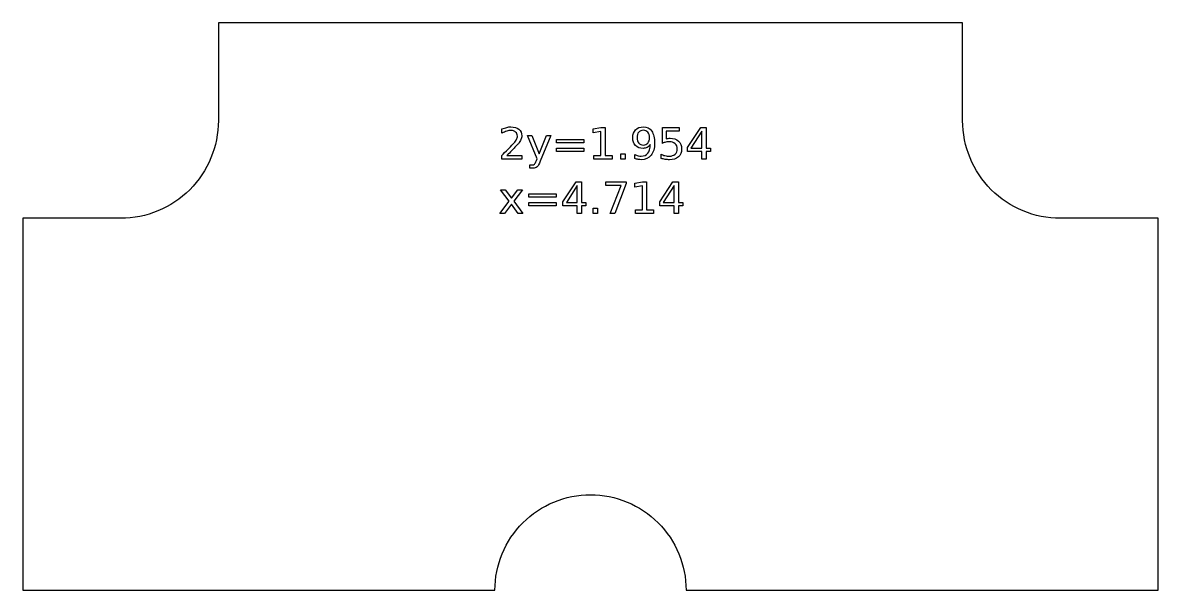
# Model space of a CAD drawing. Extents: x -1338 to 1024, y 230 to 1240.
# Drawn here: x 428.7 to 723.5, y 230.5 to 377.9 of the extents above; entities that cross this region are included whole.
import ezdxf

# ---------------------------------------------------------------- set-up
doc = ezdxf.new("R2010")
doc.units = 0
doc.layers.add('Layer_1', color=7, linetype='CONTINUOUS')

msp = doc.modelspace()

# ---------------------------------------------------------------- linework, layer by layer
at = {"layer": 'Layer_1', "color": 7}
for p, q in [((672.659762, 377.854077), (479.459911, 377.854077)), ((479.459911, 377.854077), (479.459911, 377.854077)), ((672.659762, 352.454077), (672.659762, 377.854077)), ((553.083665, 349.134786), (553.083665, 350.259244)), ((562.222811, 342.525706), (559.725793, 348.600087)), ((559.725793, 348.600087), (560.800665, 348.600087)), ((560.800665, 348.600087), (562.729936, 343.771463)), ((562.729936, 343.771463), (564.659179, 348.600087)), ((565.73405, 348.600087), (563.022064, 341.853226)), ((564.659179, 348.600087), (565.73405, 348.600087)), ((576.769391, 350.259244), (578.737214, 350.656133)), ((576.769391, 349.245022), (576.769391, 350.259244)), ((578.748248, 349.641882), (576.769391, 349.245022)), ((578.737214, 350.656133), (579.850665, 350.656133)), ((578.748248, 343.363539), (578.748248, 349.641882)), ((579.850665, 350.656133), (579.850665, 343.363539)), ((594.716946, 350.656133), (599.088089, 350.656133)), ((594.716946, 346.522), (594.716946, 350.656133)), ((594.716946, 350.656133), (594.716946, 350.656133)), ((599.088089, 349.71907), (595.7367, 349.71907)), ((595.7367, 349.71907), (595.7367, 347.701605)), ((599.088089, 350.656133), (599.088089, 349.71907)), ((601.237832, 345.441626), (604.660877, 350.656133)), ((604.953005, 349.685994), (602.141818, 345.29281)), ((604.660877, 350.656133), (606.060953, 350.656133)), ((604.660877, 350.656133), (604.660877, 350.656133)), ((604.953005, 345.29281), (604.953005, 349.685994)), ((604.953005, 349.685994), (604.953005, 349.685994)), ((606.060953, 350.656133), (606.060953, 345.29281)), ((567.266432, 347.552789), (574.333023, 347.552789)), ((567.266432, 346.626733), (567.266432, 347.552789)), ((567.266432, 347.552789), (567.266432, 347.552789)), ((574.333023, 346.626733), (567.266432, 346.626733)), ((567.266432, 345.303816), (574.333023, 345.303816)), ((567.266432, 344.366754), (567.266432, 345.303816)), ((567.266432, 345.303816), (567.266432, 345.303816)), ((574.333023, 347.552789), (574.333023, 346.626733)), ((574.333023, 345.303816), (574.333023, 344.366754)), ((589.767051, 346.08656), (589.767051, 346.08656)), ((601.237832, 344.366754), (601.237832, 345.441626)), ((602.141818, 345.29281), (604.953005, 345.29281)), ((606.060953, 345.29281), (607.235054, 345.29281)), ((607.235054, 345.29281), (607.235054, 344.366754)), ((553.028547, 342.426476), (553.028547, 343.363539)), ((558.254061, 342.426476), (553.028547, 342.426476)), ((554.368002, 343.363539), (558.254061, 343.363539)), ((554.368002, 343.363539), (554.368002, 343.363539)), ((558.254061, 343.363539), (558.254061, 342.426476)), ((562.040919, 342.062692), (562.222811, 342.525706)), ((574.333023, 344.366754), (567.266432, 344.366754)), ((576.929242, 343.363539), (578.748248, 343.363539)), ((576.929242, 342.426476), (576.929242, 343.363539)), ((576.929242, 343.363539), (576.929242, 343.363539)), ((581.669672, 342.426476), (576.929242, 342.426476)), ((579.850665, 343.363539), (581.669672, 343.363539)), ((581.669672, 343.363539), (581.669672, 342.426476)), ((583.924148, 343.826581), (585.087214, 343.826581)), ((583.924148, 342.426476), (583.924148, 343.826581)), ((583.924148, 343.826581), (583.924148, 343.826581)), ((585.087214, 342.426476), (583.924148, 342.426476)), ((585.087214, 343.826581), (585.087214, 342.426476)), ((587.551155, 342.597362), (587.551155, 343.611584)), ((587.551155, 342.597362), (587.551155, 342.597362)), ((594.369672, 342.619403), (594.369672, 343.738386)), ((604.953005, 344.366754), (601.237832, 344.366754)), ((604.953005, 342.426476), (604.953005, 344.366754)), ((606.060953, 342.426476), (604.953005, 342.426476)), ((607.235054, 344.366754), (606.060953, 344.366754)), ((606.060953, 344.366754), (606.060953, 342.426476)), ((560.282533, 340.078303), (560.282533, 340.927171)), ((560.282533, 340.927171), (560.877853, 340.927171)), ((561.092821, 340.078303), (560.282533, 340.078303)), ((563.022064, 341.853226), (563.022064, 341.853226)), ((568.892512, 331.330514), (572.315557, 336.545022)), ((572.315557, 336.545022), (573.715662, 336.545022)), ((572.315557, 336.545022), (572.315557, 336.545022)), ((573.715662, 336.545022), (573.715662, 331.181699)), ((580.049124, 336.545022), (585.34079, 336.545022)), ((580.049124, 335.607959), (580.049124, 336.545022)), ((580.049124, 336.545022), (580.049124, 336.545022)), ((585.34079, 336.545022), (585.34079, 336.070973)), ((587.551155, 336.148132), (589.518977, 336.545022)), ((587.551155, 335.13391), (587.551155, 336.148132)), ((589.518977, 336.545022), (590.632457, 336.545022)), ((590.632457, 336.545022), (590.632457, 329.252428)), ((594.04997, 331.330514), (597.473016, 336.545022)), ((597.473016, 336.545022), (598.87312, 336.545022)), ((597.473016, 336.545022), (597.473016, 336.545022)), ((598.87312, 336.545022), (598.87312, 331.181699)), ((554.924714, 331.545483), (552.730887, 334.488976)), ((552.730887, 334.488976), (553.92703, 334.488976)), ((553.92703, 334.488976), (555.564116, 332.289647)), ((555.564116, 332.289647), (557.201231, 334.488976)), ((558.397373, 334.488976), (556.164967, 331.484862)), ((557.201231, 334.488976), (558.397373, 334.488976)), ((558.397373, 334.488976), (558.397373, 334.488976)), ((560.078571, 333.441678), (567.145162, 333.441678)), ((560.078571, 332.515622), (560.078571, 333.441678)), ((560.078571, 333.441678), (560.078571, 333.441678)), ((567.145162, 333.441678), (567.145162, 332.515622)), ((572.607714, 335.574883), (569.796498, 331.181699)), ((572.607714, 331.181699), (572.607714, 335.574883)), ((572.607714, 335.574883), (572.607714, 335.574883)), ((584.001335, 335.607959), (580.049124, 335.607959)), ((581.19012, 328.315365), (584.001335, 335.607959)), ((585.34079, 336.070973), (582.353186, 328.315365)), ((589.530012, 335.530771), (587.551155, 335.13391)), ((589.530012, 329.252428), (589.530012, 335.530771)), ((597.765172, 335.574883), (594.953985, 331.181699)), ((597.765172, 331.181699), (597.765172, 335.574883)), ((597.765172, 335.574883), (597.765172, 335.574883)), ((552.526925, 328.315365), (554.924714, 331.545483)), ((555.520033, 330.740726), (553.723068, 328.315365)), ((557.316998, 328.315365), (555.520033, 330.740726)), ((556.164967, 331.484862), (558.513141, 328.315365)), ((567.145162, 332.515622), (560.078571, 332.515622)), ((560.078571, 331.192705), (567.145162, 331.192705)), ((560.078571, 330.255643), (560.078571, 331.192705)), ((560.078571, 331.192705), (560.078571, 331.192705)), ((567.145162, 330.255643), (560.078571, 330.255643)), ((567.145162, 331.192705), (567.145162, 330.255643)), ((568.892512, 330.255643), (568.892512, 331.330514)), ((572.607714, 330.255643), (568.892512, 330.255643)), ((569.796498, 331.181699), (572.607714, 331.181699)), ((572.607714, 328.315365), (572.607714, 330.255643)), ((573.715662, 331.181699), (574.889734, 331.181699)), ((574.889734, 330.255643), (573.715662, 330.255643)), ((573.715662, 330.255643), (573.715662, 328.315365)), ((574.889734, 331.181699), (574.889734, 330.255643)), ((594.04997, 330.255643), (594.04997, 331.330514)), ((597.765172, 330.255643), (594.04997, 330.255643)), ((594.953985, 331.181699), (597.765172, 331.181699)), ((597.765172, 328.315365), (597.765172, 330.255643)), ((598.87312, 331.181699), (600.047193, 331.181699)), ((600.047193, 330.255643), (598.87312, 330.255643)), ((598.87312, 330.255643), (598.87312, 328.315365)), ((600.047193, 331.181699), (600.047193, 330.255643)), ((553.723068, 328.315365), (552.526925, 328.315365)), ((558.513141, 328.315365), (557.316998, 328.315365)), ((573.715662, 328.315365), (572.607714, 328.315365)), ((576.736314, 329.71547), (577.89938, 329.71547)), ((576.736314, 328.315365), (576.736314, 329.71547)), ((576.736314, 329.71547), (576.736314, 329.71547)), ((577.89938, 328.315365), (576.736314, 328.315365)), ((577.89938, 329.71547), (577.89938, 328.315365)), ((582.353186, 328.315365), (581.19012, 328.315365)), ((587.711005, 329.252428), (589.530012, 329.252428)), ((587.711005, 328.315365), (587.711005, 329.252428)), ((587.711005, 329.252428), (587.711005, 329.252428)), ((592.451464, 328.315365), (587.711005, 328.315365)), ((590.632457, 329.252428), (592.451464, 329.252428)), ((592.451464, 329.252428), (592.451464, 328.315365)), ((598.87312, 328.315365), (597.765172, 328.315365)), ((454.059911, 327.054077), (428.659911, 327.054077)), ((428.659911, 327.054077), (428.659911, 230.454152)), ((723.459762, 327.054077), (698.059762, 327.054077)), ((723.459762, 230.454152), (723.459762, 327.054077)), ((600.869484, 230.454152), (723.459762, 230.454152))]:
    msp.add_line(p, q, dxfattribs=at)
for points in [[(479.459911, 377.854077), (479.459911, 377.854077), (479.459911, 352.454077), (479.459911, 352.454077)], [(479.459911, 352.454077), (479.459911, 345.717578), (476.783847, 339.256989), (472.020423, 334.493565)], [(680.099249, 334.493565), (675.335825, 339.256989), (672.659762, 345.717578), (672.659762, 352.454077)], [(553.083665, 350.259244), (553.531984, 350.43932), (553.950906, 350.575285), (554.340429, 350.667139)], [(554.323891, 349.685994), (553.938036, 349.564732), (553.524628, 349.380996), (553.083665, 349.134786)], [(555.431839, 349.867886), (555.08273, 349.867886), (554.713414, 349.807255), (554.323891, 349.685994)], [(554.340429, 350.667139), (554.729952, 350.759012), (555.086408, 350.804948), (555.409797, 350.804948)], [(555.409797, 350.804948), (556.262334, 350.804948), (556.94216, 350.591814), (557.449276, 350.165546)], [(556.627981, 349.454487), (556.322974, 349.730086), (555.92426, 349.867886), (555.431839, 349.867886)], [(557.090995, 348.385119), (557.090995, 348.822413), (556.936657, 349.178869), (556.627981, 349.454487)], [(556.876026, 347.563824), (557.019339, 347.843092), (557.090995, 348.116857), (557.090995, 348.385119)], [(557.449276, 350.165546), (557.956392, 349.739277), (558.20995, 349.169687), (558.20995, 348.456775)], [(558.20995, 348.456775), (558.20995, 348.118691), (558.14565, 347.797146), (558.017051, 347.492139)], [(587.021988, 348.004796), (587.021988, 348.849976), (587.271868, 349.527968), (587.771627, 350.038772)], [(587.738578, 345.959786), (587.260851, 346.459545), (587.021988, 347.141215), (587.021988, 348.004796)], [(587.771627, 350.038772), (588.271405, 350.549556), (588.936546, 350.804948), (589.767051, 350.804948)], [(588.576412, 349.404872), (588.286099, 349.06312), (588.140943, 348.596428), (588.140943, 348.004796)], [(588.140943, 348.004796), (588.140943, 347.409476), (588.286099, 346.940941), (588.576412, 346.599188)], [(589.767051, 349.923004), (589.267273, 349.923004), (588.870393, 349.750293), (588.576412, 349.404872)], [(589.767051, 350.804948), (590.718798, 350.804948), (591.444561, 350.439311), (591.944339, 349.708035)], [(590.952158, 349.404872), (590.661846, 349.750293), (590.26681, 349.923004), (589.767051, 349.923004)], [(591.39313, 348.004796), (591.39313, 348.596428), (591.24614, 349.06312), (590.952158, 349.404872)], [(590.952158, 346.599188), (591.24614, 346.940941), (591.39313, 347.409476), (591.39313, 348.004796)], [(591.944339, 349.708035), (592.447785, 348.980429), (592.699509, 347.922095), (592.699509, 346.533035)], [(596.221755, 347.822876), (596.38345, 347.852283), (596.545144, 347.866987), (596.706839, 347.866987)], [(596.706839, 347.866987), (597.625528, 347.866987), (598.353135, 347.615263), (598.889658, 347.111817)], [(553.028547, 343.363539), (553.451147, 343.800851), (554.02625, 344.38698), (554.753856, 345.121924)], [(556.451592, 345.496744), (555.959171, 344.989628), (555.264641, 344.27856), (554.368002, 343.363539)], [(554.753856, 345.121924), (555.485132, 345.860556), (555.944476, 346.336439), (556.131891, 346.549574)], [(556.131891, 346.549574), (556.488338, 346.950122), (556.736383, 347.288206), (556.876026, 347.563824)], [(557.328005, 346.422799), (557.236151, 346.316232), (556.944014, 346.007547), (556.451592, 345.496744)], [(558.017051, 347.492139), (557.892101, 347.19082), (557.66242, 346.834373), (557.328005, 346.422799)], [(589.695366, 345.215622), (588.872218, 345.215622), (588.219955, 345.463677), (587.738578, 345.959786)], [(588.576412, 346.599188), (588.870393, 346.257436), (589.267273, 346.08656), (589.767051, 346.08656)], [(590.781273, 345.469199), (590.454215, 345.300148), (590.092246, 345.215622), (589.695366, 345.215622)], [(589.767051, 346.08656), (590.26681, 346.08656), (590.661846, 346.257436), (590.952158, 346.599188)], [(591.591561, 346.196796), (591.378427, 345.880763), (591.108331, 345.638231), (590.781273, 345.469199)], [(590.924585, 343.94232), (591.314108, 344.43841), (591.536433, 345.189902), (591.591561, 346.196796)], [(592.699509, 346.533035), (592.699509, 345.235848), (592.390824, 344.199566), (591.773453, 343.424188)], [(595.620932, 346.830695), (595.326951, 346.764542), (595.025622, 346.661644), (594.716946, 346.522)], [(596.513912, 346.929924), (596.216261, 346.929924), (595.918601, 346.896848), (595.620932, 346.830695)], [(595.7367, 347.701605), (595.898394, 347.756732), (596.060079, 347.797156), (596.221755, 347.822876)], [(598.024252, 346.428303), (597.653092, 346.762717), (597.149645, 346.929924), (596.513912, 346.929924)], [(598.580964, 345.066806), (598.580964, 345.640075), (598.395393, 346.093907), (598.024252, 346.428303)], [(598.024252, 343.70531), (598.395393, 344.039705), (598.580964, 344.493538), (598.580964, 345.066806)], [(599.694415, 345.066806), (599.694415, 344.181193), (599.418806, 343.492176), (598.867588, 342.999754)], [(598.889658, 347.111817), (599.426163, 346.60837), (599.694415, 345.9267), (599.694415, 345.066806)], [(561.52829, 341.125629), (561.682628, 341.257916), (561.853504, 341.57027), (562.040919, 342.062692)], [(587.551155, 343.611584), (587.830442, 343.479297), (588.113398, 343.378242), (588.400023, 343.308421)], [(588.444134, 342.349317), (588.15749, 342.404444), (587.85983, 342.487126), (587.551155, 342.597362)], [(588.400023, 343.308421), (588.686648, 343.238599), (588.967769, 343.203688), (589.243387, 343.203688)], [(589.293002, 342.266626), (589.013715, 342.266626), (588.730759, 342.294189), (588.444134, 342.349317)], [(589.243387, 343.203688), (589.978332, 343.203688), (590.538731, 343.449899), (590.924585, 343.94232)], [(591.773453, 343.424188), (591.15977, 342.65248), (590.332953, 342.266626), (589.293002, 342.266626)], [(594.369672, 343.738386), (594.700417, 343.55831), (595.042179, 343.424179), (595.394957, 343.335994)], [(595.47762, 342.35482), (595.121173, 342.413616), (594.751857, 342.501811), (594.369672, 342.619403)], [(595.394957, 343.335994), (595.747735, 343.24779), (596.12072, 343.203688), (596.513912, 343.203688)], [(596.535953, 342.266626), (596.190532, 342.266626), (595.837754, 342.296024), (595.47762, 342.35482)], [(596.513912, 343.203688), (597.149645, 343.203688), (597.653092, 343.370895), (598.024252, 343.70531)], [(598.867588, 342.999754), (598.31639, 342.511002), (597.539178, 342.266626), (596.535953, 342.266626)], [(560.877853, 340.927171), (561.157121, 340.927171), (561.373933, 340.993324), (561.52829, 341.125629)], [(562.184231, 340.414542), (561.912301, 340.190383), (561.548497, 340.078303), (561.092821, 340.078303)], [(563.022064, 341.853226), (562.735439, 341.118263), (562.456162, 340.638702), (562.184231, 340.414542)], [(472.020423, 334.493565), (467.256999, 329.730141), (460.79641, 327.054077), (454.059911, 327.054077)], [(698.059762, 327.054077), (691.323263, 327.054077), (684.862673, 329.730141), (680.099249, 334.493565)], [(558.516751, 247.997237), (563.169466, 252.649951), (569.479904, 255.263813), (576.059836, 255.2638)], [(576.059836, 255.2638), (582.639768, 255.263813), (588.950207, 252.649951), (593.602921, 247.997237)], [(551.250189, 230.454152), (551.250175, 237.034084), (553.864037, 243.344523), (558.516751, 247.997237)], [(593.602921, 247.997237), (598.255636, 243.344523), (600.869497, 237.034084), (600.869484, 230.454152)], [(428.659911, 230.454152), (428.659911, 230.454152), (551.250189, 230.454152), (551.250189, 230.454152)]]:
    msp.add_open_spline(points, degree=3, dxfattribs=at)

doc.saveas('drawing.dxf')
